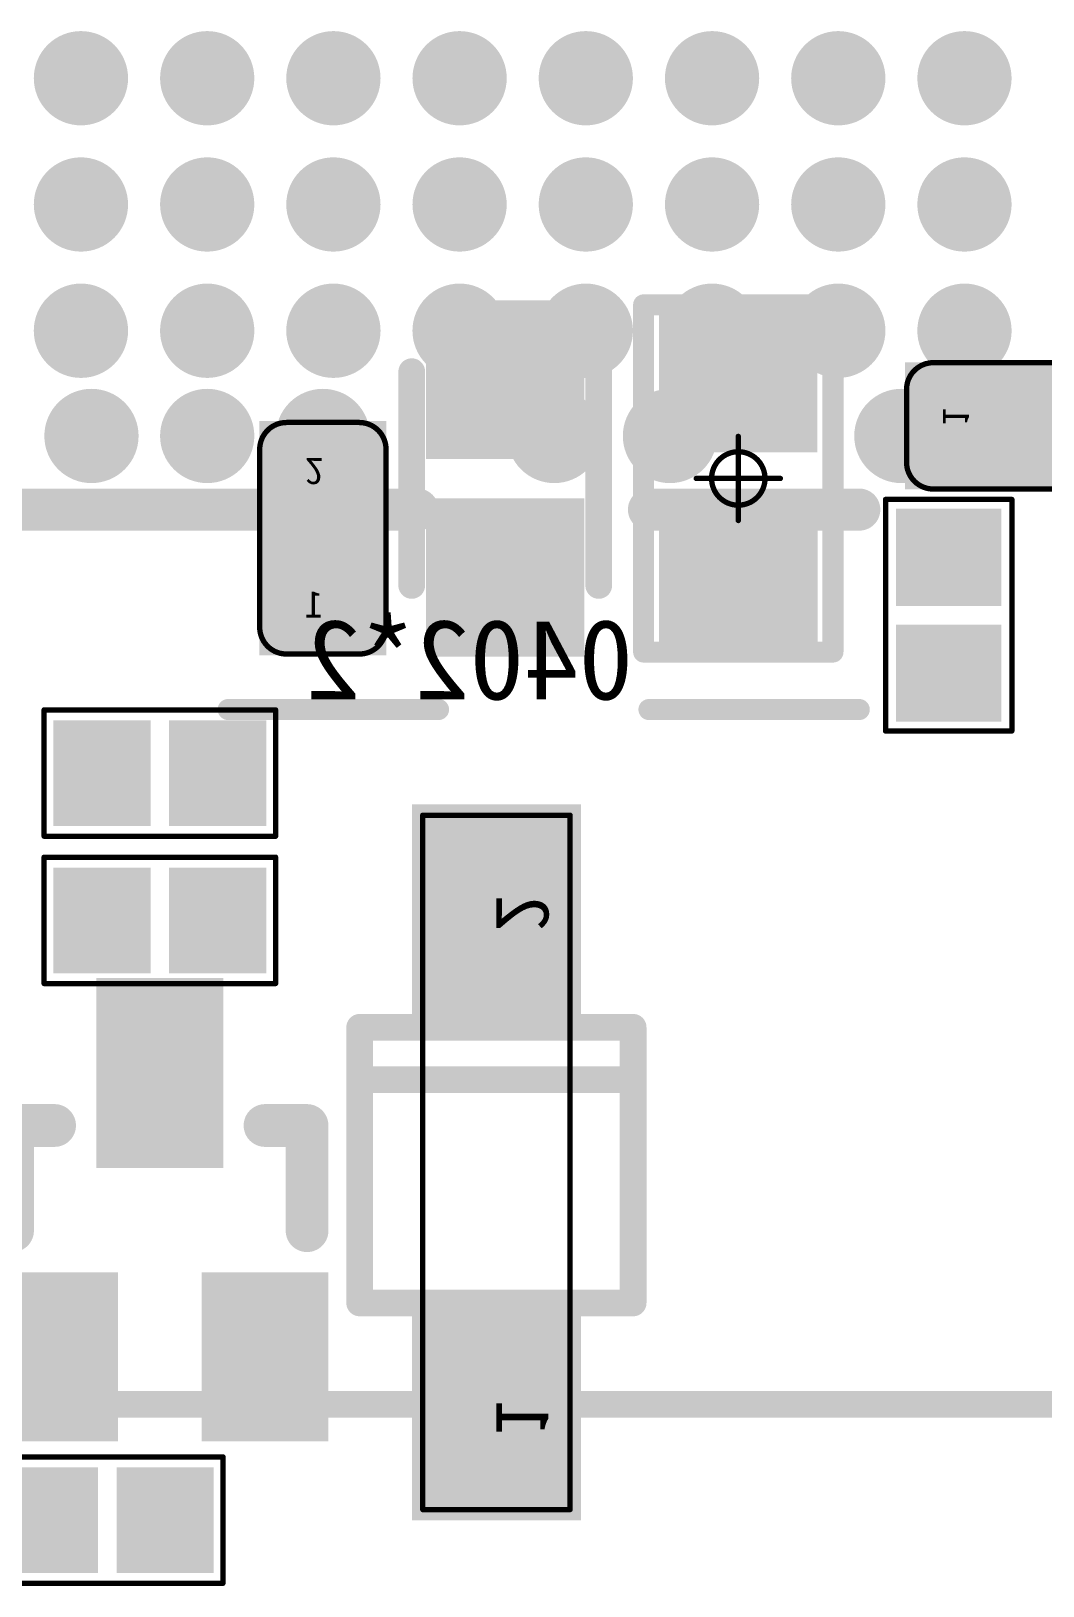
# Model space of a CAD drawing. Header units: millimetres. Extents: x 7.33 to 10.08, y 7.01 to 8.78.
# Drawn here: x 8.0361 to 8.2255, y 7.2131 to 7.504 of the extents above; entities that cross this region are included whole.
import ezdxf

# ---------------------------------------------------------------- set-up
doc = ezdxf.new("R2010")
doc.units = ezdxf.units.MM
doc.header["$MEASUREMENT"] = 0
for name, color, linetype in [('BottomLayer', 5, 'Continuous'), ('BottomOverlay', 54, 'Continuous'), ('BottomPaste', 16, 'Continuous'), ('BottomSolder', 6, 'Continuous'), ('Mechanical1', 6, 'Continuous'), ('Mechanical15', 56, 'Continuous'), ('Mechanical16', 56, 'Continuous'), ('Mechanical20', 56, 'Continuous'), ('Mechanical5', 56, 'Continuous'), ('TopLayer', 1, 'Continuous'), ('TopOverlay', 2, 'Continuous'), ('TopPaste', 8, 'Continuous'), ('TopSolder', 216, 'Continuous')]:
    doc.layers.add(name, color=color, linetype=linetype)

# ---------------------------------------------------------------- blocks, each defined once
blk = doc.blocks.new('R0201_B_86')
at = {"layer": 'BottomLayer'}
for points in [[(-0.01792, -0.00788), (-0.00375, -0.00788), (-0.01792, 0.00787), (-0.00375, 0.00787)], [(0.00374, -0.00788), (0.01791, -0.00788), (0.00374, 0.00787), (0.01791, 0.00787)]]:
    blk.add_solid(points, dxfattribs=at)
at = {"layer": 'BottomOverlay', "const_width": 0.001}
for points in [[(-0.02166, -0.01182), (-0.02166, 0.01182)], [(-0.02166, 0.01182), (0.02166, 0.01182)], [(0.02166, -0.01182), (0.02166, 0.01182)], [(-0.02166, -0.01182), (0.02166, -0.01182)]]:
    blk.add_lwpolyline(points, dxfattribs=at)
at = {"layer": 'BottomOverlay', "const_width": 0.0005}
for points in [[(-0.02191, 0.01182, 1), (-0.02141, 0.01182, 1)], [(-0.02191, 0.01182, 1), (-0.02141, 0.01182, 1)], [(0.02141, 0.01182, 1), (0.02191, 0.01182, 1)], [(0.02141, 0.01182, 1), (0.02191, 0.01182, 1)], [(-0.02191, -0.01182, 1), (-0.02141, -0.01182, 1)], [(-0.02191, -0.01182, 1), (-0.02141, -0.01182, 1)], [(0.02141, -0.01182, 1), (0.02191, -0.01182, 1)], [(0.02141, -0.01182, 1), (0.02191, -0.01182, 1)]]:
    blk.add_lwpolyline(points, format="xyb", close=True, dxfattribs=at)
at = {"layer": 'BottomPaste'}
for points in [[(-0.01792, -0.00788), (-0.00375, -0.00788), (-0.01792, 0.00787), (-0.00375, 0.00787)], [(0.00374, -0.00788), (0.01791, -0.00788), (0.00374, 0.00787), (0.01791, 0.00787)]]:
    blk.add_solid(points, dxfattribs=at)
at = {"layer": 'BottomSolder'}
for points in [[(-0.01992, -0.00988), (-0.00175, -0.00988), (-0.01992, 0.00987), (-0.00175, 0.00987)], [(0.00174, -0.00988), (0.01991, -0.00988), (0.00174, 0.00987), (0.01991, 0.00987)]]:
    blk.add_solid(points, dxfattribs=at)
blk = doc.blocks.new('R0201_B_88')
at = {"layer": 'BottomLayer'}
for points in [[(-0.01792, -0.00788), (-0.00375, -0.00788), (-0.01792, 0.00787), (-0.00375, 0.00787)], [(0.00374, -0.00788), (0.01791, -0.00788), (0.00374, 0.00787), (0.01791, 0.00787)]]:
    blk.add_solid(points, dxfattribs=at)
at = {"layer": 'BottomOverlay', "const_width": 0.001}
for points in [[(-0.02166, -0.01182), (-0.02166, 0.01182)], [(-0.02166, 0.01182), (0.02166, 0.01182)], [(0.02166, -0.01182), (0.02166, 0.01182)], [(-0.02166, -0.01182), (0.02166, -0.01182)]]:
    blk.add_lwpolyline(points, dxfattribs=at)
at = {"layer": 'BottomOverlay', "const_width": 0.0005}
for points in [[(-0.02191, 0.01182, 1), (-0.02141, 0.01182, 1)], [(-0.02191, 0.01182, 1), (-0.02141, 0.01182, 1)], [(0.02141, 0.01182, 1), (0.02191, 0.01182, 1)], [(0.02141, 0.01182, 1), (0.02191, 0.01182, 1)], [(-0.02191, -0.01182, 1), (-0.02141, -0.01182, 1)], [(-0.02191, -0.01182, 1), (-0.02141, -0.01182, 1)], [(0.02141, -0.01182, 1), (0.02191, -0.01182, 1)], [(0.02141, -0.01182, 1), (0.02191, -0.01182, 1)]]:
    blk.add_lwpolyline(points, format="xyb", close=True, dxfattribs=at)
at = {"layer": 'BottomPaste'}
for points in [[(-0.01792, -0.00788), (-0.00375, -0.00788), (-0.01792, 0.00787), (-0.00375, 0.00787)], [(0.00374, -0.00788), (0.01791, -0.00788), (0.00374, 0.00787), (0.01791, 0.00787)]]:
    blk.add_solid(points, dxfattribs=at)
at = {"layer": 'BottomSolder'}
for points in [[(-0.01992, -0.00988), (-0.00175, -0.00988), (-0.01992, 0.00987), (-0.00175, 0.00987)], [(0.00174, -0.00988), (0.01991, -0.00988), (0.00174, 0.00987), (0.01991, 0.00987)]]:
    blk.add_solid(points, dxfattribs=at)
blk = doc.blocks.new('R0201_B_89')
at = {"layer": 'BottomLayer'}
for points in [[(-0.01792, -0.00788), (-0.00375, -0.00788), (-0.01792, 0.00787), (-0.00375, 0.00787)], [(0.00374, -0.00788), (0.01791, -0.00788), (0.00374, 0.00787), (0.01791, 0.00787)]]:
    blk.add_solid(points, dxfattribs=at)
at = {"layer": 'BottomOverlay', "const_width": 0.001}
for points in [[(-0.02166, -0.01182), (-0.02166, 0.01182)], [(-0.02166, 0.01182), (0.02166, 0.01182)], [(0.02166, -0.01182), (0.02166, 0.01182)], [(-0.02166, -0.01182), (0.02166, -0.01182)]]:
    blk.add_lwpolyline(points, dxfattribs=at)
at = {"layer": 'BottomOverlay', "const_width": 0.0005}
for points in [[(-0.02191, 0.01182, 1), (-0.02141, 0.01182, 1)], [(-0.02191, 0.01182, 1), (-0.02141, 0.01182, 1)], [(0.02141, 0.01182, 1), (0.02191, 0.01182, 1)], [(0.02141, 0.01182, 1), (0.02191, 0.01182, 1)], [(-0.02191, -0.01182, 1), (-0.02141, -0.01182, 1)], [(-0.02191, -0.01182, 1), (-0.02141, -0.01182, 1)], [(0.02141, -0.01182, 1), (0.02191, -0.01182, 1)], [(0.02141, -0.01182, 1), (0.02191, -0.01182, 1)]]:
    blk.add_lwpolyline(points, format="xyb", close=True, dxfattribs=at)
at = {"layer": 'BottomPaste'}
for points in [[(-0.01792, -0.00788), (-0.00375, -0.00788), (-0.01792, 0.00787), (-0.00375, 0.00787)], [(0.00374, -0.00788), (0.01791, -0.00788), (0.00374, 0.00787), (0.01791, 0.00787)]]:
    blk.add_solid(points, dxfattribs=at)
at = {"layer": 'BottomSolder'}
for points in [[(-0.01992, -0.00988), (-0.00175, -0.00988), (-0.01992, 0.00987), (-0.00175, 0.00987)], [(0.00174, -0.00988), (0.01991, -0.00988), (0.00174, 0.00987), (0.01991, 0.00987)]]:
    blk.add_solid(points, dxfattribs=at)
blk = doc.blocks.new('R0402_B_173')
at = {"layer": 'BottomLayer'}
for points in [[(-0.02657, -0.01083), (-0.00886, -0.01083), (-0.02657, 0.01082), (-0.00886, 0.01082)], [(0.00886, -0.01083), (0.02657, -0.01083), (0.00886, 0.01083), (0.02657, 0.01083)]]:
    blk.add_solid(points, dxfattribs=at)
at = {"layer": 'BottomOverlay', "const_width": 0.00394}
for points in [[(-0.03248, 0.01772), (0.03248, 0.01772)], [(-0.03248, 0.01772), (-0.03248, -0.01772)], [(0.03248, 0.01772), (0.03248, -0.01772)], [(-0.03248, -0.01772), (0.03248, -0.01772)]]:
    blk.add_lwpolyline(points, dxfattribs=at)
at = {"layer": 'BottomOverlay', "const_width": 0.00197}
for points in [[(-0.03346, 0.01772, 1), (-0.0315, 0.01772, 1)], [(-0.03346, 0.01772, 1), (-0.0315, 0.01772, 1)], [(0.0315, 0.01772, 1), (0.03346, 0.01772, 1)], [(0.0315, 0.01772, 1), (0.03346, 0.01772, 1)], [(-0.03346, -0.01772, 1), (-0.0315, -0.01772, 1)], [(-0.03346, -0.01772, 1), (-0.0315, -0.01772, 1)], [(0.0315, -0.01772, 1), (0.03346, -0.01772, 1)], [(0.0315, -0.01772, 1), (0.03346, -0.01772, 1)]]:
    blk.add_lwpolyline(points, format="xyb", close=True, dxfattribs=at)
at = {"layer": 'BottomPaste'}
for points in [[(-0.02657, -0.01083), (-0.00886, -0.01083), (-0.02657, 0.01082), (-0.00886, 0.01082)], [(0.00886, -0.01083), (0.02657, -0.01083), (0.00886, 0.01083), (0.02657, 0.01083)]]:
    blk.add_solid(points, dxfattribs=at)
at = {"layer": 'BottomSolder'}
for points in [[(-0.03057, -0.01483), (-0.00486, -0.01483), (-0.03057, 0.01482), (-0.00486, 0.01482)], [(0.00486, -0.01483), (0.03057, -0.01483), (0.00486, 0.01483), (0.03057, 0.01483)]]:
    blk.add_solid(points, dxfattribs=at)
at = {"layer": 'Mechanical15', "const_width": 0.001}
for points in [[(0, 0.00787), (0, -0.00787)], [(-0.00787, 0), (0.00787, 0)]]:
    blk.add_lwpolyline(points, dxfattribs=at)
at = {"layer": 'Mechanical15'}
for points, const_width in [([(-0.00025, 0.00787, 1), (0.00025, 0.00787, 1)], 0.0005), ([(0.005, 0, 1), (-0.005, 0, 1)], 0.001), ([(-0.00812, 0, 1), (-0.00762, 0, 1)], 0.0005), ([(-0.00525, 0, 1), (-0.00475, 0, 1)], 0.0005), ([(0.00475, 0, 1), (0.00525, 0, 1)], 0.0005), ([(0.00762, 0, 1), (0.00812, 0, 1)], 0.0005), ([(-0.00025, -0.00787, 1), (0.00025, -0.00787, 1)], 0.0005)]:
    blk.add_lwpolyline(points, format="xyb", close=True, dxfattribs=dict(at, const_width=const_width))
blk = doc.blocks.new('R0201_B_174')
at = {"layer": 'BottomLayer'}
for points in [[(-0.01792, -0.00788), (-0.00375, -0.00788), (-0.01792, 0.00787), (-0.00375, 0.00787)], [(0.00374, -0.00788), (0.01791, -0.00788), (0.00374, 0.00787), (0.01791, 0.00787)]]:
    blk.add_solid(points, dxfattribs=at)
at = {"layer": 'BottomOverlay', "const_width": 0.001}
for points in [[(-0.02166, 0.01182), (-0.02166, -0.01182)], [(-0.02166, 0.01182), (0.02166, 0.01182)], [(0.02166, 0.01182), (0.02166, -0.01182)], [(-0.02166, -0.01182), (0.02166, -0.01182)]]:
    blk.add_lwpolyline(points, dxfattribs=at)
at = {"layer": 'BottomOverlay', "const_width": 0.0005}
for points in [[(-0.02191, 0.01182, 1), (-0.02141, 0.01182, 1)], [(-0.02191, 0.01182, 1), (-0.02141, 0.01182, 1)], [(0.02141, 0.01182, 1), (0.02191, 0.01182, 1)], [(0.02141, 0.01182, 1), (0.02191, 0.01182, 1)], [(-0.02191, -0.01182, 1), (-0.02141, -0.01182, 1)], [(-0.02191, -0.01182, 1), (-0.02141, -0.01182, 1)], [(0.02141, -0.01182, 1), (0.02191, -0.01182, 1)], [(0.02141, -0.01182, 1), (0.02191, -0.01182, 1)]]:
    blk.add_lwpolyline(points, format="xyb", close=True, dxfattribs=at)
at = {"layer": 'BottomPaste'}
for points in [[(-0.01792, -0.00788), (-0.00375, -0.00788), (-0.01792, 0.00787), (-0.00375, 0.00787)], [(0.00374, -0.00788), (0.01791, -0.00788), (0.00374, 0.00787), (0.01791, 0.00787)]]:
    blk.add_solid(points, dxfattribs=at)
at = {"layer": 'BottomSolder'}
for points in [[(-0.01992, -0.00988), (-0.00175, -0.00988), (-0.01992, 0.00987), (-0.00175, 0.00987)], [(0.00174, -0.00988), (0.01991, -0.00988), (0.00174, 0.00987), (0.01991, 0.00987)]]:
    blk.add_solid(points, dxfattribs=at)
blk = doc.blocks.new('SOT_523_B_218')
at = {"layer": 'BottomLayer'}
for points in [[(0.03839, 0.02756), (0.01476, 0.02756), (0.03839, 0.01181), (0.01476, 0.01181)], [(-0.0128, 0.00787), (-0.04035, 0.00787), (-0.0128, -0.00787), (-0.04035, -0.00787)], [(0.03839, -0.01181), (0.01476, -0.01181), (0.03839, -0.02756), (0.01476, -0.02756)]]:
    blk.add_solid(points, dxfattribs=at)
at = {"layer": 'BottomOverlay', "const_width": 0.008}
for points in [[(-0.01673, 0.02756), (-0.01673, 0.01969)], [(-0.01673, 0.02756), (0.00295, 0.02756)], [(-0.01673, -0.01969), (-0.01673, -0.02756)], [(-0.01673, -0.02756), (0.00295, -0.02756)]]:
    blk.add_lwpolyline(points, dxfattribs=at)
at = {"layer": 'BottomOverlay', "const_width": 0.004}
for points in [[(-0.01873, 0.02756, 1), (-0.01473, 0.02756, 1)], [(-0.01873, 0.02756, 1), (-0.01473, 0.02756, 1)], [(0.00095, 0.02756, 1), (0.00495, 0.02756, 1)], [(-0.01873, 0.01969, 1), (-0.01473, 0.01969, 1)], [(-0.01873, -0.01969, 1), (-0.01473, -0.01969, 1)], [(-0.01873, -0.02756, 1), (-0.01473, -0.02756, 1)], [(-0.01873, -0.02756, 1), (-0.01473, -0.02756, 1)], [(0.00095, -0.02756, 1), (0.00495, -0.02756, 1)]]:
    blk.add_lwpolyline(points, format="xyb", close=True, dxfattribs=at)
at = {"layer": 'BottomPaste'}
for points in [[(0.03839, 0.02756), (0.01476, 0.02756), (0.03839, 0.01181), (0.01476, 0.01181)], [(-0.0128, 0.00787), (-0.04035, 0.00787), (-0.0128, -0.00787), (-0.04035, -0.00787)], [(0.03839, -0.01181), (0.01476, -0.01181), (0.03839, -0.02756), (0.01476, -0.02756)]]:
    blk.add_solid(points, dxfattribs=at)
at = {"layer": 'BottomSolder'}
for points in [[(0.04239, 0.03156), (0.01076, 0.03156), (0.04239, 0.00781), (0.01076, 0.00781)], [(-0.0088, 0.01187), (-0.04435, 0.01187), (-0.0088, -0.01187), (-0.04435, -0.01187)], [(0.04239, -0.00781), (0.01076, -0.00781), (0.04239, -0.03156), (0.01076, -0.03156)]]:
    blk.add_solid(points, dxfattribs=at)
blk = doc.blocks.new('SOD_323_B_242')
at = {"layer": 'BottomLayer'}
for points in [[(-0.03149, 0.011809), (-0.06299, 0.011809), (-0.03149, -0.011809), (-0.06299, -0.011809)], [(0.06299, 0.011809), (0.03149, 0.011809), (0.06299, -0.011809), (0.03149, -0.011809)]]:
    blk.add_solid(points, dxfattribs=at)
at = {"layer": 'BottomOverlay', "const_width": 0.005}
for points in [[(-0.02527, 0.02559), (-0.02527, -0.02559)], [(-0.02527, 0.02559), (0.0263, 0.02559)], [(0.0263, 0.02559), (0.0263, -0.02559)], [(-0.01549, 0.02362), (-0.01549, -0.02362)], [(-0.02527, -0.02559), (0.0263, -0.02559)]]:
    blk.add_lwpolyline(points, dxfattribs=at)
at = {"layer": 'BottomOverlay', "const_width": 0.0025}
for points in [[(-0.02652, 0.02559, 1), (-0.02402, 0.02559, 1)], [(-0.02652, 0.02559, 1), (-0.02402, 0.02559, 1)], [(0.02505, 0.02559, 1), (0.02755, 0.02559, 1)], [(0.02505, 0.02559, 1), (0.02755, 0.02559, 1)], [(-0.01674, 0.02362, 1), (-0.01424, 0.02362, 1)], [(-0.02652, -0.02559, 1), (-0.02402, -0.02559, 1)], [(-0.02652, -0.02559, 1), (-0.02402, -0.02559, 1)], [(-0.01674, -0.02362, 1), (-0.01424, -0.02362, 1)], [(0.02505, -0.02559, 1), (0.02755, -0.02559, 1)], [(0.02505, -0.02559, 1), (0.02755, -0.02559, 1)]]:
    blk.add_lwpolyline(points, format="xyb", close=True, dxfattribs=at)
at = {"layer": 'BottomPaste'}
for points in [[(-0.03149, 0.011809), (-0.06299, 0.011809), (-0.03149, -0.011809), (-0.06299, -0.011809)], [(0.06299, 0.011809), (0.03149, 0.011809), (0.06299, -0.011809), (0.03149, -0.011809)]]:
    blk.add_solid(points, dxfattribs=at)
at = {"layer": 'BottomSolder'}
for points in [[(-0.02749, 0.015809), (-0.06699, 0.015809), (-0.02749, -0.015809), (-0.06699, -0.015809)], [(0.06699, 0.015809), (0.02749, 0.015809), (0.06699, -0.015809), (0.02749, -0.015809)]]:
    blk.add_solid(points, dxfattribs=at)
at = {"layer": 'Mechanical16', "const_width": 0.001}
for points in [[(-0.06496, 0.01378), (-0.06496, -0.01378)], [(-0.06496, 0.01378), (0.06496, 0.01378)], [(0.06496, 0.01378), (0.06496, -0.01378)], [(-0.06496, -0.01378), (0.06496, -0.01378)]]:
    blk.add_lwpolyline(points, dxfattribs=at)
at = {"layer": 'Mechanical16', "const_width": 0.0005}
for points in [[(-0.06521, 0.01378, 1), (-0.06471, 0.01378, 1)], [(-0.06521, 0.01378, 1), (-0.06471, 0.01378, 1)], [(0.06471, 0.01378, 1), (0.06521, 0.01378, 1)], [(0.06471, 0.01378, 1), (0.06521, 0.01378, 1)], [(-0.06521, -0.01378, 1), (-0.06471, -0.01378, 1)], [(-0.06521, -0.01378, 1), (-0.06471, -0.01378, 1)], [(0.06471, -0.01378, 1), (0.06521, -0.01378, 1)], [(0.06471, -0.01378, 1), (0.06521, -0.01378, 1)]]:
    blk.add_lwpolyline(points, format="xyb", close=True, dxfattribs=at)
at = {"layer": 'Mechanical20', "text_generation_flag": 2}
for s, p in [('2', (-0.04324, 0)), ('1', (0.05124, 0))]:
    blk.add_text(s, height=0.01, dxfattribs=at).set_placement(p)
blk = doc.blocks.new('C0402_BGA_B_467')
at = {"layer": 'BottomLayer'}
for points in [[(-0.00767, 0.01083), (-0.02933, 0.01083), (-0.00767, -0.01083), (-0.02933, -0.01083)], [(0.02933, 0.01083), (0.00767, 0.01083), (0.02933, -0.01083), (0.00767, -0.01083)]]:
    blk.add_solid(points, dxfattribs=at)
at = {"layer": 'BottomOverlay', "const_width": 0.005}
for points in [[(-0.02, 0.0175), (0.02, 0.0175)], [(-0.02, -0.0175), (0.02, -0.0175)]]:
    blk.add_lwpolyline(points, dxfattribs=at)
at = {"layer": 'BottomOverlay', "const_width": 0.0025}
for points in [[(-0.02125, 0.0175, 1), (-0.01875, 0.0175, 1)], [(0.01875, 0.0175, 1), (0.02125, 0.0175, 1)], [(-0.02125, -0.0175, 1), (-0.01875, -0.0175, 1)], [(0.01875, -0.0175, 1), (0.02125, -0.0175, 1)]]:
    blk.add_lwpolyline(points, format="xyb", close=True, dxfattribs=at)
at = {"layer": 'BottomPaste'}
for points in [[(-0.00767, 0.01083), (-0.02933, 0.01083), (-0.00767, -0.01083), (-0.02933, -0.01083)], [(0.02933, 0.01083), (0.00767, 0.01083), (0.02933, -0.01083), (0.00767, -0.01083)]]:
    blk.add_solid(points, dxfattribs=at)
at = {"layer": 'BottomSolder'}
for points in [[(-0.00367, 0.01483), (-0.03333, 0.01483), (-0.00367, -0.01483), (-0.03333, -0.01483)], [(0.03333, 0.01483), (0.00367, 0.01483), (0.03333, -0.01483), (0.00367, -0.01483)]]:
    blk.add_solid(points, dxfattribs=at)
blk = doc.blocks.new('C0201_B_468')
at = {"layer": 'BottomLayer'}
for points in [[(-0.01792, -0.00788), (-0.00375, -0.00788), (-0.01792, 0.00787), (-0.00375, 0.00787)], [(0.00374, -0.00788), (0.01791, -0.00788), (0.00374, 0.00787), (0.01791, 0.00787)]]:
    blk.add_solid(points, dxfattribs=at)
at = {"layer": 'BottomOverlay', "const_width": 0.001}
for points in [[(-0.02166, 0.00681, -0.414249), (-0.01666, 0.01182)], [(0.01665, 0.01182, -0.414214), (0.02166, 0.00681)], [(-0.01666, -0.01182, -0.414178), (-0.02166, -0.00681)], [(0.02166, -0.00681, -0.414132), (0.01665, -0.01182)]]:
    blk.add_lwpolyline(points, format="xyb", dxfattribs=at)
for points in [[(0.01665, 0.01182), (-0.01666, 0.01182)], [(-0.02166, -0.00681), (-0.02166, 0.00681)], [(0.02166, -0.00681), (0.02166, 0.00681)], [(0.01665, -0.01182), (-0.01666, -0.01182)]]:
    blk.add_lwpolyline(points, dxfattribs=at)
at = {"layer": 'BottomOverlay', "const_width": 0.0005}
for points in [[(-0.01691, 0.01182, 1), (-0.01641, 0.01182, 1)], [(-0.01691, 0.01182, 1), (-0.01641, 0.01182, 1)], [(0.0164, 0.01182, 1), (0.0169, 0.01182, 1)], [(0.0164, 0.01182, 1), (0.0169, 0.01182, 1)], [(-0.02191, 0.00681, 1), (-0.02141, 0.00681, 1)], [(-0.02191, 0.00681, 1), (-0.02141, 0.00681, 1)], [(0.02141, 0.00681, 1), (0.02191, 0.00681, 1)], [(0.02141, 0.00681, 1), (0.02191, 0.00681, 1)], [(-0.02191, -0.00681, 1), (-0.02141, -0.00681, 1)], [(-0.02191, -0.00681, 1), (-0.02141, -0.00681, 1)], [(0.02141, -0.00681, 1), (0.02191, -0.00681, 1)], [(0.02141, -0.00681, 1), (0.02191, -0.00681, 1)], [(-0.01691, -0.01182, 1), (-0.01641, -0.01182, 1)], [(-0.01691, -0.01182, 1), (-0.01641, -0.01182, 1)], [(0.0164, -0.01182, 1), (0.0169, -0.01182, 1)], [(0.0164, -0.01182, 1), (0.0169, -0.01182, 1)]]:
    blk.add_lwpolyline(points, format="xyb", close=True, dxfattribs=at)
at = {"layer": 'BottomPaste'}
for points in [[(-0.01792, -0.00788), (-0.00375, -0.00788), (-0.01792, 0.00787), (-0.00375, 0.00787)], [(0.00374, -0.00788), (0.01791, -0.00788), (0.00374, 0.00787), (0.01791, 0.00787)]]:
    blk.add_solid(points, dxfattribs=at)
at = {"layer": 'BottomSolder'}
for points in [[(-0.02192, -0.01188), (0.00025, -0.01188), (-0.02192, 0.01187), (0.00025, 0.01187)], [(-0.00026, -0.01188), (0.02191, -0.01188), (-0.00026, 0.01187), (0.02191, 0.01187)]]:
    blk.add_solid(points, dxfattribs=at)
at = {"layer": 'Mechanical20', "text_generation_flag": 2}
for s, rotation, p in [('1', -90, (-0.01484, 0)), ('2', 90, (0.015, 0.00333))]:
    blk.add_text(s, height=0.005, rotation=rotation, dxfattribs=at).set_placement(p)
blk = doc.blocks.new('C0201_B_526')
at = {"layer": 'BottomLayer'}
for points in [[(-0.01792, -0.00788), (-0.00375, -0.00788), (-0.01792, 0.00787), (-0.00375, 0.00787)], [(0.00374, -0.00788), (0.01791, -0.00788), (0.00374, 0.00787), (0.01791, 0.00787)]]:
    blk.add_solid(points, dxfattribs=at)
at = {"layer": 'BottomOverlay', "const_width": 0.001}
for points in [[(-0.02166, 0.00681, -0.414249), (-0.01666, 0.01182)], [(0.01665, 0.01182, -0.414214), (0.02166, 0.00681)], [(-0.01666, -0.01182, -0.414178), (-0.02166, -0.00681)], [(0.02166, -0.00681, -0.414132), (0.01665, -0.01182)]]:
    blk.add_lwpolyline(points, format="xyb", dxfattribs=at)
for points in [[(-0.01666, 0.01182), (0.01665, 0.01182)], [(-0.02166, -0.00681), (-0.02166, 0.00681)], [(0.02166, -0.00681), (0.02166, 0.00681)], [(-0.01666, -0.01182), (0.01665, -0.01182)]]:
    blk.add_lwpolyline(points, dxfattribs=at)
at = {"layer": 'BottomOverlay', "const_width": 0.0005}
for points in [[(-0.01691, 0.01182, 1), (-0.01641, 0.01182, 1)], [(-0.01691, 0.01182, 1), (-0.01641, 0.01182, 1)], [(0.0164, 0.01182, 1), (0.0169, 0.01182, 1)], [(0.0164, 0.01182, 1), (0.0169, 0.01182, 1)], [(-0.02191, 0.00681, 1), (-0.02141, 0.00681, 1)], [(-0.02191, 0.00681, 1), (-0.02141, 0.00681, 1)], [(0.02141, 0.00681, 1), (0.02191, 0.00681, 1)], [(0.02141, 0.00681, 1), (0.02191, 0.00681, 1)], [(-0.02191, -0.00681, 1), (-0.02141, -0.00681, 1)], [(-0.02191, -0.00681, 1), (-0.02141, -0.00681, 1)], [(0.02141, -0.00681, 1), (0.02191, -0.00681, 1)], [(0.02141, -0.00681, 1), (0.02191, -0.00681, 1)], [(-0.01691, -0.01182, 1), (-0.01641, -0.01182, 1)], [(-0.01691, -0.01182, 1), (-0.01641, -0.01182, 1)], [(0.0164, -0.01182, 1), (0.0169, -0.01182, 1)], [(0.0164, -0.01182, 1), (0.0169, -0.01182, 1)]]:
    blk.add_lwpolyline(points, format="xyb", close=True, dxfattribs=at)
at = {"layer": 'BottomPaste'}
for points in [[(-0.01792, -0.00788), (-0.00375, -0.00788), (-0.01792, 0.00787), (-0.00375, 0.00787)], [(0.00374, -0.00788), (0.01791, -0.00788), (0.00374, 0.00787), (0.01791, 0.00787)]]:
    blk.add_solid(points, dxfattribs=at)
at = {"layer": 'BottomSolder'}
for points in [[(-0.02192, -0.01188), (0.00025, -0.01188), (-0.02192, 0.01187), (0.00025, 0.01187)], [(-0.00026, -0.01188), (0.02191, -0.01188), (-0.00026, 0.01187), (0.02191, 0.01187)]]:
    blk.add_solid(points, dxfattribs=at)
at = {"layer": 'Mechanical20', "text_generation_flag": 2}
for s, rotation, p in [('1', 270, (-0.01484, 0)), ('2', 90, (0.015, 0.00333))]:
    blk.add_text(s, height=0.005, rotation=rotation, dxfattribs=at).set_placement(p)
blk = doc.blocks.new('BGA698_16R1X17R2X1R18_569')
at = {"layer": 'Mechanical16'}
for points, const_width in [([(-0.31693, 0.22047), (-0.31693, 0.33268)], 0.00787), ([(-0.35433, 0.21654), (-0.35433, 0.25591)], 0.00394), ([(-0.31693, 0.1378), (-0.31693, 0.17716)], 0.00787), ([(-0.35433, 0.1378), (-0.35433, 0.17716)], 0.00394)]:
    blk.add_lwpolyline(points, dxfattribs=dict(at, const_width=const_width))
for points, const_width in [([(-0.35532, 0.25591, 1), (-0.35335, 0.25591, 1)], 0.00197), ([(-0.3189, 0.22047, 1), (-0.31496, 0.22047, 1)], 0.00394), ([(-0.35532, 0.21654, 1), (-0.35335, 0.21654, 1)], 0.00197), ([(-0.3189, 0.17716, 1), (-0.31496, 0.17716, 1)], 0.00394), ([(-0.35532, 0.17716, 1), (-0.35335, 0.17716, 1)], 0.00197), ([(-0.35532, 0.1378, 1), (-0.35335, 0.1378, 1)], 0.00197), ([(-0.3189, 0.1378, 1), (-0.31496, 0.1378, 1)], 0.00394)]:
    blk.add_lwpolyline(points, format="xyb", close=True, dxfattribs=dict(at, const_width=const_width))
at = {"layer": 'TopLayer', "const_width": 0.00482}
for points in [[(-0.28588, 0.28347, 1), (-0.28105, 0.28347, 1)], [(-0.26225, 0.28347, 1), (-0.25743, 0.28347, 1)], [(-0.23863, 0.28347, 1), (-0.23381, 0.28347, 1)], [(-0.30556, 0.2815, 1), (-0.30074, 0.2815, 1)], [(-0.30556, 0.25984, 1), (-0.30074, 0.25984, 1)], [(-0.28588, 0.25984, 1), (-0.28105, 0.25984, 1)], [(-0.26225, 0.25984, 1), (-0.25743, 0.25984, 1)], [(-0.23863, 0.25984, 1), (-0.23381, 0.25984, 1)], [(-0.30556, 0.23819, 1), (-0.30074, 0.23819, 1)], [(-0.28588, 0.23622, 1), (-0.28105, 0.23622, 1)], [(-0.26225, 0.23622, 1), (-0.25743, 0.23622, 1)], [(-0.23863, 0.23622, 1), (-0.23381, 0.23622, 1)], [(-0.28588, 0.2126, 1), (-0.28105, 0.2126, 1)], [(-0.26225, 0.2126, 1), (-0.25743, 0.2126, 1)], [(-0.23863, 0.2126, 1), (-0.23381, 0.2126, 1)], [(-0.30556, 0.19488, 1), (-0.30074, 0.19488, 1)], [(-0.28588, 0.18898, 1), (-0.28105, 0.18898, 1)], [(-0.26225, 0.18898, 1), (-0.25743, 0.18898, 1)], [(-0.23863, 0.18898, 1), (-0.23381, 0.18898, 1)], [(-0.30556, 0.17323, 1), (-0.30074, 0.17323, 1)], [(-0.28588, 0.16535, 1), (-0.28105, 0.16535, 1)], [(-0.26225, 0.16535, 1), (-0.25743, 0.16535, 1)], [(-0.23863, 0.16535, 1), (-0.23381, 0.16535, 1)], [(-0.28588, 0.14173, 1), (-0.28105, 0.14173, 1)], [(-0.26225, 0.14173, 1), (-0.25743, 0.14173, 1)], [(-0.23863, 0.14173, 1), (-0.23381, 0.14173, 1)], [(-0.30556, 0.12992, 1), (-0.30074, 0.12992, 1)], [(-0.28588, 0.11811, 1), (-0.28105, 0.11811, 1)], [(-0.26225, 0.11811, 1), (-0.25743, 0.11811, 1)], [(-0.23863, 0.11811, 1), (-0.23381, 0.11811, 1)], [(-0.30556, 0.10827, 1), (-0.30074, 0.10827, 1)]]:
    blk.add_lwpolyline(points, format="xyb", close=True, dxfattribs=at)
at = {"layer": 'TopOverlay', "const_width": 0.00787}
for points in [[(-0.31693, 0.22047), (-0.31693, 0.33268)], [(-0.31693, 0.1378), (-0.31693, 0.17716)]]:
    blk.add_lwpolyline(points, dxfattribs=at)
at = {"layer": 'TopOverlay', "const_width": 0.00394}
for points in [[(-0.3189, 0.22047, 1), (-0.31496, 0.22047, 1)], [(-0.3189, 0.17716, 1), (-0.31496, 0.17716, 1)], [(-0.3189, 0.1378, 1), (-0.31496, 0.1378, 1)]]:
    blk.add_lwpolyline(points, format="xyb", close=True, dxfattribs=at)
at = {"layer": 'TopPaste', "const_width": 0.00482}
for points in [[(-0.28588, 0.28347, 1), (-0.28105, 0.28347, 1)], [(-0.26225, 0.28347, 1), (-0.25743, 0.28347, 1)], [(-0.23863, 0.28347, 1), (-0.23381, 0.28347, 1)], [(-0.30556, 0.2815, 1), (-0.30074, 0.2815, 1)], [(-0.30556, 0.25984, 1), (-0.30074, 0.25984, 1)], [(-0.28588, 0.25984, 1), (-0.28105, 0.25984, 1)], [(-0.26225, 0.25984, 1), (-0.25743, 0.25984, 1)], [(-0.23863, 0.25984, 1), (-0.23381, 0.25984, 1)], [(-0.30556, 0.23819, 1), (-0.30074, 0.23819, 1)], [(-0.28588, 0.23622, 1), (-0.28105, 0.23622, 1)], [(-0.26225, 0.23622, 1), (-0.25743, 0.23622, 1)], [(-0.23863, 0.23622, 1), (-0.23381, 0.23622, 1)], [(-0.28588, 0.2126, 1), (-0.28105, 0.2126, 1)], [(-0.26225, 0.2126, 1), (-0.25743, 0.2126, 1)], [(-0.23863, 0.2126, 1), (-0.23381, 0.2126, 1)], [(-0.30556, 0.19488, 1), (-0.30074, 0.19488, 1)], [(-0.28588, 0.18898, 1), (-0.28105, 0.18898, 1)], [(-0.26225, 0.18898, 1), (-0.25743, 0.18898, 1)], [(-0.23863, 0.18898, 1), (-0.23381, 0.18898, 1)], [(-0.30556, 0.17323, 1), (-0.30074, 0.17323, 1)], [(-0.28588, 0.16535, 1), (-0.28105, 0.16535, 1)], [(-0.26225, 0.16535, 1), (-0.25743, 0.16535, 1)], [(-0.23863, 0.16535, 1), (-0.23381, 0.16535, 1)], [(-0.28588, 0.14173, 1), (-0.28105, 0.14173, 1)], [(-0.26225, 0.14173, 1), (-0.25743, 0.14173, 1)], [(-0.23863, 0.14173, 1), (-0.23381, 0.14173, 1)], [(-0.30556, 0.12992, 1), (-0.30074, 0.12992, 1)], [(-0.28588, 0.11811, 1), (-0.28105, 0.11811, 1)], [(-0.26225, 0.11811, 1), (-0.25743, 0.11811, 1)], [(-0.23863, 0.11811, 1), (-0.23381, 0.11811, 1)], [(-0.30556, 0.10827, 1), (-0.30074, 0.10827, 1)]]:
    blk.add_lwpolyline(points, format="xyb", close=True, dxfattribs=at)
at = {"layer": 'TopSolder', "const_width": 0.00882}
for points in [[(-0.28788, 0.28347, 1), (-0.27905, 0.28347, 1)], [(-0.26425, 0.28347, 1), (-0.25543, 0.28347, 1)], [(-0.24063, 0.28347, 1), (-0.23181, 0.28347, 1)], [(-0.30756, 0.2815, 1), (-0.29874, 0.2815, 1)], [(-0.30756, 0.25984, 1), (-0.29874, 0.25984, 1)], [(-0.28788, 0.25984, 1), (-0.27905, 0.25984, 1)], [(-0.26425, 0.25984, 1), (-0.25543, 0.25984, 1)], [(-0.24063, 0.25984, 1), (-0.23181, 0.25984, 1)], [(-0.30756, 0.23819, 1), (-0.29874, 0.23819, 1)], [(-0.28788, 0.23622, 1), (-0.27905, 0.23622, 1)], [(-0.26425, 0.23622, 1), (-0.25543, 0.23622, 1)], [(-0.24063, 0.23622, 1), (-0.23181, 0.23622, 1)], [(-0.28788, 0.2126, 1), (-0.27905, 0.2126, 1)], [(-0.26425, 0.2126, 1), (-0.25543, 0.2126, 1)], [(-0.24063, 0.2126, 1), (-0.23181, 0.2126, 1)], [(-0.30756, 0.19488, 1), (-0.29874, 0.19488, 1)], [(-0.28788, 0.18898, 1), (-0.27905, 0.18898, 1)], [(-0.26425, 0.18898, 1), (-0.25543, 0.18898, 1)], [(-0.24063, 0.18898, 1), (-0.23181, 0.18898, 1)], [(-0.30756, 0.17323, 1), (-0.29874, 0.17323, 1)], [(-0.28788, 0.16535, 1), (-0.27905, 0.16535, 1)], [(-0.26425, 0.16535, 1), (-0.25543, 0.16535, 1)], [(-0.24063, 0.16535, 1), (-0.23181, 0.16535, 1)], [(-0.28788, 0.14173, 1), (-0.27905, 0.14173, 1)], [(-0.26425, 0.14173, 1), (-0.25543, 0.14173, 1)], [(-0.24063, 0.14173, 1), (-0.23181, 0.14173, 1)], [(-0.30756, 0.12992, 1), (-0.29874, 0.12992, 1)], [(-0.28788, 0.11811, 1), (-0.27905, 0.11811, 1)], [(-0.26425, 0.11811, 1), (-0.25543, 0.11811, 1)], [(-0.24063, 0.11811, 1), (-0.23181, 0.11811, 1)], [(-0.30756, 0.10827, 1), (-0.29874, 0.10827, 1)]]:
    blk.add_lwpolyline(points, format="xyb", close=True, dxfattribs=at)

msp = doc.modelspace()

# ---------------------------------------------------------------- linework, layer by layer
at = {"layer": 'Mechanical1', "const_width": 0.005}
msp.add_lwpolyline([(7.45437, 7.24712), (9.95353, 7.24712)], dxfattribs=at)

# ---------------------------------------------------------------- block references
for name, p, rotation in [('BGA698_16R1X17R2X1R18_569', (8.3289, 7.73145), 90), ('C0402_BGA_B_467', (8.12484, 7.42033), 270), ('R0402_B_173', (8.16846, 7.42035), 270), ('C0201_B_468', (8.09071, 7.40916), 90), ('R0201_B_174', (8.20784, 7.39476), 270), ('SOD_323_B_242', (8.12319, 7.29239), 270), ('SOT_523_B_218', (8.06019, 7.28256), 270)]:
    msp.add_blockref(name, p, dxfattribs=dict(rotation=rotation))
for name, p in [('C0201_B_526', (8.22161, 7.43019)), ('R0201_B_86', (8.0602, 7.36523)), ('R0201_B_89', (8.0602, 7.33767)), ('R0201_B_88', (8.05035, 7.22546))]:
    msp.add_blockref(name, p)

# ---------------------------------------------------------------- texts
at = {"layer": 'Mechanical5', "text_generation_flag": 2}
msp.add_text('0402*2', height=0.015, rotation=360, dxfattribs=at).set_placement((8.14878, 7.37901))

doc.saveas('drawing.dxf')
